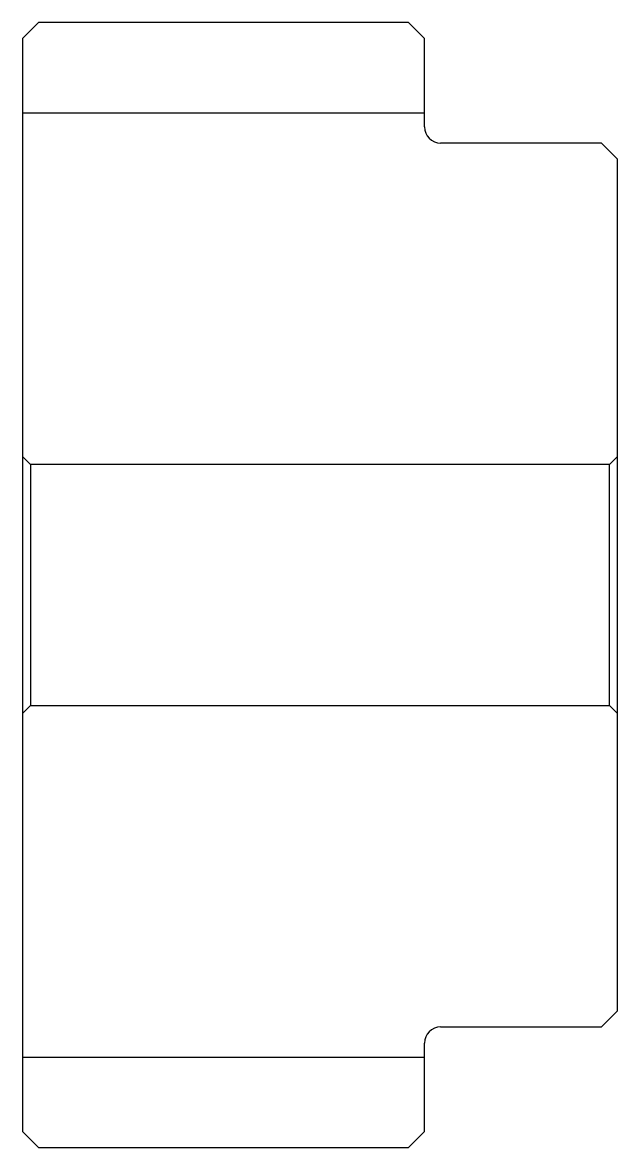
# Model space of a CAD drawing. Header units: metres. Extents: x 162 to 199, y 128 to 198.
import ezdxf

# ---------------------------------------------------------------- set-up
doc = ezdxf.new("R2010")
doc.units = ezdxf.units.M

msp = doc.modelspace()

# ---------------------------------------------------------------- linework, layer by layer
at = {"color": 4}
for p, q in [((162, 192.375), (187, 192.375)), ((198.5, 170.5), (199, 171)), ((162.5, 170.5), (162.5, 155.5)), ((198.5, 155.5), (199, 155)), ((162, 133.625), (187, 133.625))]:
    msp.add_line(p, q, dxfattribs=at)
for points in [[(187, 191.5), (187, 197), (186, 198), (163, 198), (162, 197), (162, 155)], [(188, 135.5), (198, 135.5), (199, 136.5), (199, 189.5), (198, 190.5), (188, 190.5)], [(162, 155), (162.5, 155.5), (198.5, 155.5), (198.5, 170.5), (162.5, 170.5), (162, 171)], [(162, 155), (162, 129), (163, 128), (186, 128), (187, 129), (187, 134.5)]]:
    msp.add_lwpolyline(points, dxfattribs=at)
for centre, start, end in [((188, 191.5), 180, 270), ((188, 134.5), 90, 180)]:
    msp.add_arc(centre, 1, start, end, dxfattribs=at)

doc.saveas('drawing.dxf')
